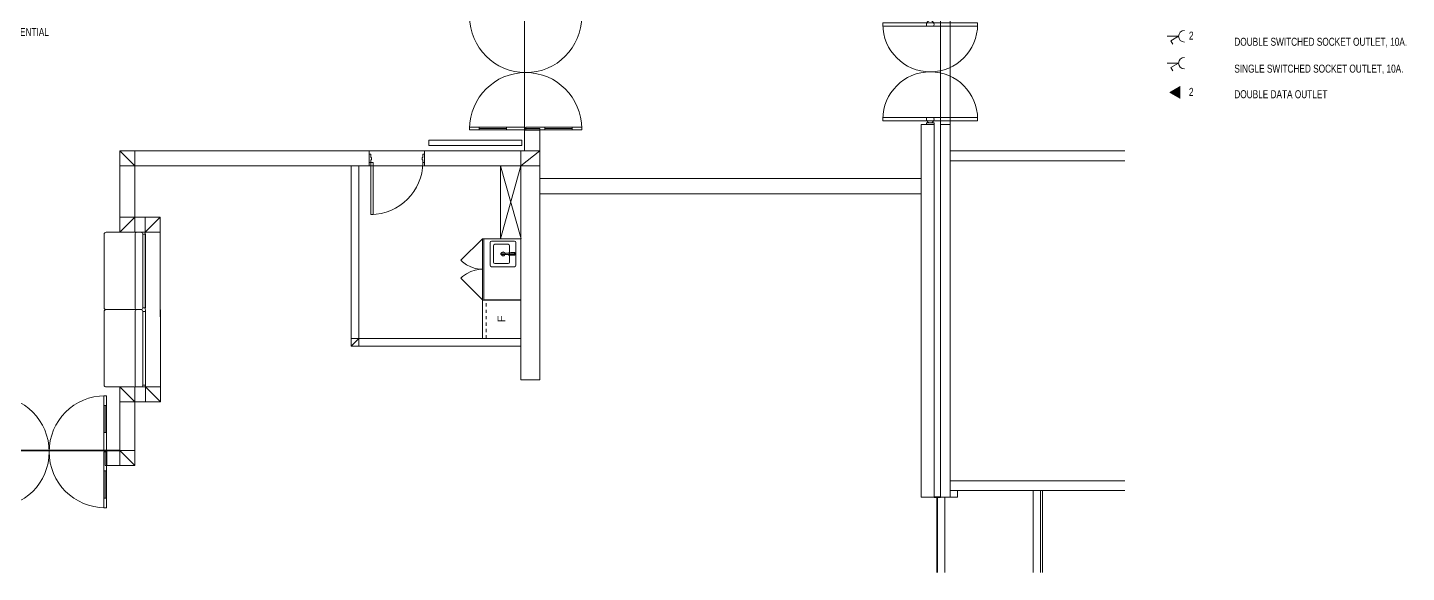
# Model space of a CAD drawing. Header units: millimetres. Extents: x 11356 to 46017, y -5218 to 16780.
# Drawn here: x 24480 to 46017, y -5218 to 3297 of the extents above; entities that cross this region are included whole.
import ezdxf

# ---------------------------------------------------------------- set-up
doc = ezdxf.new("R2010")
doc.units = ezdxf.units.MM
doc.linetypes.add('IMPORT-Contour Line', pattern=[100, 50, -50])
for name, color, linetype, lineweight in [('0_Pen_No__40', 130, 'Continuous', 35), ('_Essential Power', 1, 'Continuous', 13), ('_Non Essential Power', 1, 'Continuous', 13), ('A-Des_ Columns', 7, 'Continuous', 13), ('A-Des_ Columns_Pen_No__183', 250, 'Continuous', 18), ('A-Des_ Columns_Pen_No__81', 251, 'Continuous', 18), ('A-Des_ Fittings General', 7, 'Continuous', 13), ('A-Des_ Fittings General_Pen_No__81', 251, 'Continuous', 18), ('A-Des_ Fittings General_Pen_No__86', 250, 'Continuous', 18), ('A-Des_ Fittings Joinery_Pen_No__81', 251, 'Continuous', 18), ('A-Des_ Fittings Plumbing', 7, 'Continuous', 13), ('A-Des_ Fittings Plumbing_Pen_No__81', 251, 'Continuous', 18), ('A-Des_ Furniture_Pen_No__81', 251, 'Continuous', 18), ('A-Des_ Walls', 7, 'Continuous', 13), ('A-Des_ Walls_Pen_No__81', 251, 'Continuous', 18), ('ARCHICAD Doors_Pen_No__81', 251, 'Continuous', 18), ('L07 Enlarged Ground Proposed Plan 02_GFGF Enlarged Proposed Plan 02_dwg', 8, 'Continuous', 13), ('New_A-Des_ Floors_Pen_No__89', 250, 'Continuous', 18), ('New_A-Des_ Zones_Pen_No__94', 250, 'Continuous', 18)]:
    doc.layers.add(name, color=color, linetype=linetype, lineweight=lineweight)
doc.styles.add('Arial Narrow', font='ARIALN.TTF', dxfattribs={"width": 0.9, "height": 125})
doc.styles.add('Arial_2', font='arial.ttf', dxfattribs={"height": 120})

# ---------------------------------------------------------------- blocks, each defined once
blk = doc.blocks.new('L07 Enlarged Ground Proposed Plan 02_GFGF Enlarged Proposed Plan 02_dwg_Slab_25_1-12185988-NEW GROUND FLOOR LAYOUT - ELECTRICAL PROPOSED PLAN 02')
at = {"layer": 'A-Des_ Fittings Plumbing_Pen_No__81', "color": 254, "flags": 128}
blk.add_lwpolyline([(30747, 1453), (32202, 1453), (32202, 1537), (30747, 1537)], close=True, dxfattribs=at)
blk = doc.blocks.new('L07 Enlarged Ground Proposed Plan 02_GFGF Enlarged Proposed Plan 02_dwg_CI Tools Door_26__1-12186050-NEW GROUND FLOOR LAYOUT - ELECTRICAL PROPOSED PLAN 02')
at = {"layer": 'ARCHICAD Doors_Pen_No__81', "color": 254}
for p, q in [((31960, 3469), (31535, 3469)), ((32560, 3469), (32985, 3469)), ((31960, 1719), (31535, 1719)), ((32560, 1719), (32985, 1719))]:
    blk.add_line(p, q, dxfattribs=at)
at = {"layer": 'ARCHICAD Doors_Pen_No__81', "color": 254, "flags": 128}
for points in [[(31385, 3449), (31385, 3489), (31535, 3489), (31535, 3449), (31535, 3489), (31385, 3489), (31385, 3449), (31535, 3449)], [(32240, 3494), (32480, 3494), (32480, 3469), (32240, 3469)], [(32480, 3469), (32480, 3494), (32240, 3494), (32240, 3469)], [(33135, 3489), (32985, 3489), (32985, 3449), (33135, 3449), (33135, 3489), (32985, 3489), (32985, 3449), (33135, 3449)], [(31385, 1739), (31535, 1739), (31535, 1699), (31385, 1699), (31385, 1739), (31535, 1739), (31535, 1699), (31385, 1699)], [(33135, 1699), (32985, 1699), (32985, 1739), (33135, 1739), (33135, 1699), (32985, 1699), (32985, 1739), (33135, 1739)], [(32240, 1694), (32480, 1694), (32480, 1719), (32240, 1719)], [(32480, 1719), (32480, 1694), (32240, 1694), (32240, 1719)]]:
    blk.add_lwpolyline(points, close=True, dxfattribs=at)
for points in [[(32254, 3489), (31960, 3489), (31960, 3449), (32254, 3449), (31385, 3449), (31385, 3489), (32254, 3489), (31960, 3489), (31960, 3449), (32254, 3449)], [(32265, 3449), (32560, 3449), (32560, 3489), (32265, 3489), (33135, 3489), (33135, 3449), (32265, 3449), (32560, 3449), (32560, 3489), (32265, 3489)], [(32254, 1699), (31960, 1699), (31960, 1739), (32254, 1739), (31960, 1739), (31960, 1699), (32254, 1699), (31385, 1699), (31385, 1739), (32254, 1739)], [(32265, 1739), (32560, 1739), (32560, 1699), (32265, 1699), (32560, 1699), (32560, 1739), (32265, 1739), (33135, 1739), (33135, 1699), (32265, 1699)]]:
    blk.add_lwpolyline(points, dxfattribs=at)
at = {"layer": 'ARCHICAD Doors_Pen_No__81', "color": 254}
for centre, radius, start, end in [((32260, 3469), 875, 180, 360), ((32220, 3469), 40, 330, 30), ((32220, 3469), 40, 330, 30), ((32220, 3469), 40, 330, 30), ((32300, 3469), 40, 150, 210), ((32300, 3469), 40, 150, 210), ((32300, 3469), 40, 150, 210), ((32260, 1719), 875, 0, 180), ((32220, 1719), 40, 330, 30), ((32220, 1719), 40, 330, 30), ((32220, 1719), 40, 330, 30), ((32300, 1719), 40, 150, 210), ((32300, 1719), 40, 150, 210), ((32300, 1719), 40, 150, 210)]:
    blk.add_arc(centre, radius, start, end, dxfattribs=at)
blk = doc.blocks.new('L07 Enlarged Ground Proposed Plan 02_GFGF Enlarged Proposed Plan 02_dwg_Wall_40_1-12186051-NEW GROUND FLOOR LAYOUT - ELECTRICAL PROPOSED PLAN 02')
at = {"layer": 'A-Des_ Walls', "color": 50, "flags": 128}
blk.add_lwpolyline([(32240, 3773), (32240, 3494), (32480, 3494), (32480, 3773), (32240, 3773)], dxfattribs=at)
blk.add_lwpolyline([(32240, 1373), (32480, 1373), (32480, 1694), (32240, 1694)], close=True, dxfattribs=at)
at = {"layer": 'A-Des_ Walls_Pen_No__81', "color": 254, "flags": 128}
for points in [[(32240, 3773), (32240, 3494), (32480, 3494), (32480, 3773)], [(32480, 1694), (32480, 1373), (32240, 1373), (32240, 1694), (32480, 1694)]]:
    blk.add_lwpolyline(points, dxfattribs=at)
blk.add_blockref('L07 Enlarged Ground Proposed Plan 02_GFGF Enlarged Proposed Plan 02_dwg_CI Tools Door_26__1-12186050-NEW GROUND FLOOR LAYOUT - ELECTRICAL PROPOSED PLAN 02', (0, 0))
blk = doc.blocks.new('L07 Enlarged Ground Proposed Plan 02_GFGF Enlarged Proposed Plan 02_dwg_CI Tools Door_28__1-12186060-NEW GROUND FLOOR LAYOUT - ELECTRICAL PROPOSED PLAN 02')
at = {"layer": 'ARCHICAD Doors_Pen_No__81', "color": 254, "flags": 128}
for points in [[(29850, 1228), (29850, 1268), (29840, 1268), (29840, 1318), (29815, 1318), (29815, 1188), (29840, 1188), (29840, 1228), (29850, 1228), (29850, 1268), (29840, 1268), (29840, 1318), (29815, 1318), (29815, 1188), (29840, 1188), (29840, 1228)], [(30642, 1228), (30642, 1268), (30652, 1268), (30652, 1318), (30677, 1318), (30677, 1188), (30652, 1188), (30652, 1228), (30642, 1228), (30642, 1268), (30652, 1268), (30652, 1318), (30677, 1318), (30677, 1188), (30652, 1188), (30652, 1228)], [(29880, 376), (29880, 1188), (29840, 1188), (29840, 376), (29880, 376), (29880, 1188), (29840, 1188), (29840, 376)]]:
    blk.add_lwpolyline(points, close=True, dxfattribs=at)
at = {"layer": 'ARCHICAD Doors_Pen_No__81', "color": 254}
blk.add_arc((29840, 1188), 812, 270, 360, dxfattribs=at)
blk = doc.blocks.new('L07 Enlarged Ground Proposed Plan 02_GFGF Enlarged Proposed Plan 02_dwg_Wall_45_1-12186061-NEW GROUND FLOOR LAYOUT - ELECTRICAL PROPOSED PLAN 02')
at = {"layer": 'A-Des_ Walls', "color": 50, "flags": 128}
for points in [[(26155, 1138), (25920, 1373), (25920, 1138), (26155, 1138), (29815, 1138), (29815, 1188), (29815, 1318), (29815, 1373), (26155, 1373)], [(26155, 1373), (25920, 1373), (26155, 1138)], [(30677, 1318), (30677, 1188), (30677, 1138), (32185, 1138), (32185, 1373), (30677, 1373)]]:
    blk.add_lwpolyline(points, close=True, dxfattribs=at)
at = {"layer": 'A-Des_ Walls_Pen_No__81', "color": 254}
for p, q in [((26155, 1138), (29535, 1138)), ((29655, 1138), (29815, 1138)), ((30677, 1138), (32185, 1138))]:
    blk.add_line(p, q, dxfattribs=at)
at = {"layer": 'A-Des_ Walls_Pen_No__81', "color": 254, "flags": 128}
for points in [[(29815, 1188), (29815, 1318), (29815, 1373), (25920, 1373), (25920, 1138)], [(30677, 1188), (30677, 1318), (30677, 1373), (32185, 1373)]]:
    blk.add_lwpolyline(points, dxfattribs=at)
blk.add_blockref('L07 Enlarged Ground Proposed Plan 02_GFGF Enlarged Proposed Plan 02_dwg_CI Tools Door_28__1-12186060-NEW GROUND FLOOR LAYOUT - ELECTRICAL PROPOSED PLAN 02', (0, 0))
blk = doc.blocks.new('L07 Enlarged Ground Proposed Plan 02_GFGF Enlarged Proposed Plan 02_dwg_Wall_49_1-12186065-NEW GROUND FLOOR LAYOUT - ELECTRICAL PROPOSED PLAN 02')
at = {"layer": 'A-Des_ Walls', "color": 50, "flags": 128}
blk.add_lwpolyline([(29655, -1562), (29535, -1682), (29655, -1682), (29655, -1562), (29535, -1562), (29535, -1682), (29655, -1562), (29655, 1138), (29535, 1138), (29535, -1562)], close=True, dxfattribs=at)
at = {"layer": 'A-Des_ Walls_Pen_No__81', "color": 254}
blk.add_line((29655, -1562), (29655, 1138), dxfattribs=at)
at = {"layer": 'A-Des_ Walls_Pen_No__81', "color": 254, "flags": 128}
blk.add_lwpolyline([(29535, 1138), (29535, -1682), (29655, -1682)], dxfattribs=at)
blk = doc.blocks.new('L07 Enlarged Ground Proposed Plan 02_GFGF Enlarged Proposed Plan 02_dwg_Wall_50_1-12186066-NEW GROUND FLOOR LAYOUT - ELECTRICAL PROPOSED PLAN 02')
at = {"layer": 'A-Des_ Walls', "color": 50, "flags": 128}
blk.add_lwpolyline([(29655, -1682), (32185, -1682), (32185, -1562), (29655, -1562)], close=True, dxfattribs=at)
at = {"layer": 'A-Des_ Walls_Pen_No__81', "color": 254}
for p, q in [((32185, -1562), (29655, -1562)), ((29655, -1682), (32185, -1682))]:
    blk.add_line(p, q, dxfattribs=at)
blk = doc.blocks.new('L07 Enlarged Ground Proposed Plan 02_GFGF Enlarged Proposed Plan 02_dwg_Wall_51_1-12186067-NEW GROUND FLOOR LAYOUT - ELECTRICAL PROPOSED PLAN 02')
at = {"layer": 'A-Des_ Walls', "color": 50, "flags": 128}
blk.add_lwpolyline([(32185, 1138), (32480, 1373), (32185, 1373), (32185, 1138), (32480, 1138), (32480, 1373), (32185, 1138), (32185, -2207), (32480, -2207), (32480, 1138)], close=True, dxfattribs=at)
at = {"layer": 'A-Des_ Walls_Pen_No__81', "color": 254}
blk.add_line((32185, 1138), (32185, -1562), dxfattribs=at)
at = {"layer": 'A-Des_ Walls_Pen_No__81', "color": 254, "flags": 128}
for points in [[(32480, 937), (32480, 1373), (32185, 1373)], [(32185, -1682), (32185, -2207), (32480, -2207), (32480, 697)]]:
    blk.add_lwpolyline(points, dxfattribs=at)
blk = doc.blocks.new('L07 Enlarged Ground Proposed Plan 02_GFGF Enlarged Proposed Plan 02_dwg_Rectangular Door Opening 24_29__1-12186069-NEW GROUND FLOOR LAYOUT - ELECTRICAL PROPOSED PLAN 02')
at = {"layer": 'ARCHICAD Doors_Pen_No__81', "color": 254}
for p, q in [((38889, 3431), (38739, 3431)), ((38889, 1781), (38739, 1781))]:
    blk.add_line(p, q, dxfattribs=at)
blk = doc.blocks.new('L07 Enlarged Ground Proposed Plan 02_GFGF Enlarged Proposed Plan 02_dwg_Wall_53_1-12186070-NEW GROUND FLOOR LAYOUT - ELECTRICAL PROPOSED PLAN 02')
at = {"layer": 'A-Des_ Walls', "color": 50, "flags": 128}
for points in [[(38739, 14053), (38739, 3431), (38889, 3431), (38889, 14053)], [(38889, 3431), (38739, 3431), (38739, 1781), (38889, 1781)], [(38739, -4041), (38889, -4041), (38889, 1781), (38739, 1781)]]:
    blk.add_lwpolyline(points, close=True, dxfattribs=at)
at = {"layer": 'A-Des_ Walls_Pen_No__81', "color": 254}
for p, q in [((38739, 14053), (38739, 9393)), ((38889, -3787), (38889, 1217))]:
    blk.add_line(p, q, dxfattribs=at)
at = {"layer": 'A-Des_ Walls_Pen_No__81', "color": 254, "flags": 128}
for points in [[(38889, 14053), (38889, 3431), (38739, 3431), (38739, 9003)], [(38889, 1369), (38889, 1781), (38739, 1781), (38739, -4041), (38889, -4041), (38889, -3937)]]:
    blk.add_lwpolyline(points, dxfattribs=at)
blk.add_blockref('L07 Enlarged Ground Proposed Plan 02_GFGF Enlarged Proposed Plan 02_dwg_Rectangular Door Opening 24_29__1-12186069-NEW GROUND FLOOR LAYOUT - ELECTRICAL PROPOSED PLAN 02', (0, 0))
blk = doc.blocks.new('L07 Enlarged Ground Proposed Plan 02_GFGF Enlarged Proposed Plan 02_dwg_Wall_78_1-12186098-NEW GROUND FLOOR LAYOUT - ELECTRICAL PROPOSED PLAN 02')
at = {"layer": 'A-Des_ Walls', "color": 50, "flags": 128}
for points in [[(26155, 333), (25920, 99), (26155, 99), (26155, 333), (26155, 1138), (25920, 1138), (25920, 334), (26155, 334)], [(25920, 99), (25920, 99), (26155, 333), (25920, 333), (25920, 99), (25920, 99), (25920, 99), (25920, 99)]]:
    blk.add_lwpolyline(points, dxfattribs=at)
at = {"layer": 'A-Des_ Walls_Pen_No__81', "color": 254}
blk.add_line((26155, 333), (26155, 1138), dxfattribs=at)
at = {"layer": 'A-Des_ Walls_Pen_No__81', "color": 254, "flags": 128}
blk.add_lwpolyline([(25920, 1138), (25920, 99), (26155, 99)], dxfattribs=at)
blk = doc.blocks.new('L07 Enlarged Ground Proposed Plan 02_GFGF Enlarged Proposed Plan 02_dwg_CI Tools Door_34__1-12186106-NEW GROUND FLOOR LAYOUT - ELECTRICAL PROPOSED PLAN 02')
at = {"layer": 'ARCHICAD Doors_Pen_No__81', "color": 254, "flags": 128}
for points in [[(37839, 3321), (37839, 3371), (38633, 3371), (37839, 3371), (37839, 3321), (38633, 3321)], [(38639, 3431), (38519, 3431), (38519, 3406), (38639, 3406)], [(38519, 3406), (38519, 3431), (38639, 3431), (38639, 3406)], [(39319, 3371), (39319, 3321), (38526, 3321), (39319, 3321), (39319, 3371), (38526, 3371)], [(37839, 1891), (37839, 1841), (38633, 1841), (37839, 1841), (37839, 1891), (38633, 1891)], [(38639, 1781), (38519, 1781), (38519, 1806), (38639, 1806)], [(38519, 1806), (38519, 1781), (38639, 1781), (38639, 1806)], [(39319, 1841), (39319, 1891), (38526, 1891), (39319, 1891), (39319, 1841), (38526, 1841)]]:
    blk.add_lwpolyline(points, close=True, dxfattribs=at)
at = {"layer": 'ARCHICAD Doors_Pen_No__81', "color": 254}
for centre, radius, start, end in [((38579, 3346), 740, 180, 0), ((38579, 3346), 60, 0, 180), ((38569, 3346), 50, 150, 210), ((38569, 3346), 50, 150, 210), ((38589, 3346), 50, 330, 30), ((38589, 3346), 50, 330, 30), ((38579, 1866), 740, 0, 180), ((38569, 1866), 50, 150, 210), ((38569, 1866), 50, 150, 210), ((38579, 1866), 60, 180, 360), ((38589, 1866), 50, 330, 30), ((38589, 1866), 50, 330, 30)]:
    blk.add_arc(centre, radius, start, end, dxfattribs=at)
blk = doc.blocks.new('L07 Enlarged Ground Proposed Plan 02_GFGF Enlarged Proposed Plan 02_dwg_Wall_85_1-12186107-NEW GROUND FLOOR LAYOUT - ELECTRICAL PROPOSED PLAN 02')
at = {"layer": 'A-Des_ Walls', "color": 50, "flags": 128}
for points in [[(38439, 9003), (38439, 3431), (38499, 3431), (38519, 3431), (38639, 3431), (38639, 9003)], [(38439, -4041), (38639, -4041), (38639, 1781), (38519, 1781), (38499, 1781), (38439, 1781)]]:
    blk.add_lwpolyline(points, close=True, dxfattribs=at)
at = {"layer": 'A-Des_ Walls_Pen_No__81', "color": 254, "flags": 128}
for points in [[(38499, 3431), (38439, 3431), (38439, 9003)], [(38639, 9003), (38639, 3431), (38519, 3431)], [(38499, 1781), (38439, 1781), (38439, 937)], [(38439, 697), (38439, -4041), (38639, -4041), (38639, 1781), (38519, 1781)]]:
    blk.add_lwpolyline(points, dxfattribs=at)
blk.add_blockref('L07 Enlarged Ground Proposed Plan 02_GFGF Enlarged Proposed Plan 02_dwg_CI Tools Door_34__1-12186106-NEW GROUND FLOOR LAYOUT - ELECTRICAL PROPOSED PLAN 02', (0, 0))
blk = doc.blocks.new('L07 Enlarged Ground Proposed Plan 02_GFGF Enlarged Proposed Plan 02_dwg_Wall_86_1-12186108-NEW GROUND FLOOR LAYOUT - ELECTRICAL PROPOSED PLAN 02')
at = {"layer": 'A-Des_ Walls', "color": 50, "flags": 128}
blk.add_lwpolyline([(38439, 937), (32480, 937), (32480, 697), (38439, 697)], close=True, dxfattribs=at)
at = {"layer": 'A-Des_ Walls_Pen_No__81', "color": 254}
for p, q in [((38439, 937), (32480, 937)), ((32480, 697), (38439, 697))]:
    blk.add_line(p, q, dxfattribs=at)
blk = doc.blocks.new('L07 Enlarged Ground Proposed Plan 02_GFGF Enlarged Proposed Plan 02_dwg_Wall_99_1-12186125-NEW GROUND FLOOR LAYOUT - ELECTRICAL PROPOSED PLAN 02')
at = {"layer": 'A-Des_ Walls', "color": 50}
blk.add_line((38889, 1217), (41616, 1217), dxfattribs=at)
at = {"layer": 'A-Des_ Walls', "color": 50, "flags": 128}
blk.add_lwpolyline([(41616, 1369), (38889, 1369), (38889, 1217)], dxfattribs=at)
at = {"layer": 'A-Des_ Walls_Pen_No__81', "color": 254}
for p, q in [((41616, 1369), (38889, 1369)), ((38889, 1217), (41616, 1217))]:
    blk.add_line(p, q, dxfattribs=at)
blk = doc.blocks.new('L07 Enlarged Ground Proposed Plan 02_GFGF Enlarged Proposed Plan 02_dwg_Wall_100_1-12186126-NEW GROUND FLOOR LAYOUT - ELECTRICAL PROPOSED PLAN 02')
at = {"layer": 'A-Des_ Walls', "color": 50, "flags": 128}
blk.add_lwpolyline([(41616, -3787), (38889, -3787), (38889, -3937), (41616, -3937)], dxfattribs=at)
at = {"layer": 'A-Des_ Walls_Pen_No__81', "color": 254}
for p, q in [((41616, -3787), (38889, -3787)), ((38889, -3937), (40185, -3937)), ((40335, -3937), (41616, -3937))]:
    blk.add_line(p, q, dxfattribs=at)
blk = doc.blocks.new('L07 Enlarged Ground Proposed Plan 02_GFGF Enlarged Proposed Plan 02_dwg_Wall_101_1-12186127-NEW GROUND FLOOR LAYOUT - ELECTRICAL PROPOSED PLAN 02')
at = {"layer": 'A-Des_ Walls', "color": 50, "flags": 128}
blk.add_lwpolyline([(40335, -5218), (40335, -3937), (40185, -3937), (40185, -5218)], dxfattribs=at)
at = {"layer": 'A-Des_ Walls_Pen_No__81', "color": 254}
for p, q in [((40185, -3937), (40185, -5218)), ((40335, -5218), (40335, -3937))]:
    blk.add_line(p, q, dxfattribs=at)
blk = doc.blocks.new('L07 Enlarged Ground Proposed Plan 02_GFGF Enlarged Proposed Plan 02_dwg_Wall_103_1-12186131-NEW GROUND FLOOR LAYOUT - ELECTRICAL PROPOSED PLAN 02')
at = {"layer": 'A-Des_ Walls', "color": 50, "flags": 128}
blk.add_lwpolyline([(26316, 333), (26155, 333), (26155, 98), (26316, 98), (26316, 333), (26316, 98), (26551, 333), (26316, 333)], dxfattribs=at)
blk.add_lwpolyline([(26316, 98), (26551, 98), (26551, 333)], close=True, dxfattribs=at)
at = {"layer": 'A-Des_ Walls_Pen_No__81', "color": 254}
blk.add_line((26155, 98), (26316, 98), dxfattribs=at)
at = {"layer": 'A-Des_ Walls_Pen_No__81', "color": 254, "flags": 128}
blk.add_lwpolyline([(26155, 333), (26551, 333), (26551, 98)], dxfattribs=at)
blk = doc.blocks.new('L07 Enlarged Ground Proposed Plan 02_GFGF Enlarged Proposed Plan 02_dwg_Wall_104_1-12186132-NEW GROUND FLOOR LAYOUT - ELECTRICAL PROPOSED PLAN 02')
at = {"layer": 'A-Des_ Walls', "color": 50, "flags": 128}
blk.add_lwpolyline([(26556, -2319), (26551, 98), (26316, 98), (26321, -2319), (26556, -2319), (26321, -2319), (26556, -2554), (26556, -2319)], dxfattribs=at)
blk.add_lwpolyline([(26321, -2319), (26321, -2554), (26556, -2554)], close=True, dxfattribs=at)
at = {"layer": 'A-Des_ Walls_Pen_No__81', "color": 254}
blk.add_line((26316, 98), (26321, -2319), dxfattribs=at)
at = {"layer": 'A-Des_ Walls_Pen_No__81', "color": 254, "flags": 128}
blk.add_lwpolyline([(26551, 98), (26556, -2554), (26321, -2554)], dxfattribs=at)
blk = doc.blocks.new('L07 Enlarged Ground Proposed Plan 02_GFGF Enlarged Proposed Plan 02_dwg_Wall_105_1-12186133-NEW GROUND FLOOR LAYOUT - ELECTRICAL PROPOSED PLAN 02')
at = {"layer": 'A-Des_ Walls', "color": 50, "flags": 128}
for points in [[(26155, -2554), (25920, -2319), (25920, -2554), (26155, -2554), (26321, -2554), (26321, -2319), (26155, -2319)], [(26155, -2319), (25920, -2319), (26155, -2554)]]:
    blk.add_lwpolyline(points, close=True, dxfattribs=at)
at = {"layer": 'A-Des_ Walls_Pen_No__81', "color": 254}
blk.add_line((26155, -2554), (26321, -2554), dxfattribs=at)
at = {"layer": 'A-Des_ Walls_Pen_No__81', "color": 254, "flags": 128}
blk.add_lwpolyline([(26321, -2319), (25920, -2319), (25920, -2554)], dxfattribs=at)
blk = doc.blocks.new('L07 Enlarged Ground Proposed Plan 02_GFGF Enlarged Proposed Plan 02_dwg_Wall_106_1-12186134-NEW GROUND FLOOR LAYOUT - ELECTRICAL PROPOSED PLAN 02')
at = {"layer": 'A-Des_ Walls', "color": 50, "flags": 128}
for points in [[(26155, -3312), (26155, -2554), (25920, -2554), (25920, -3312), (26155, -3312), (25920, -3312), (26155, -3547)], [(25920, -3312), (25920, -3547), (26155, -3547)]]:
    blk.add_lwpolyline(points, close=True, dxfattribs=at)
at = {"layer": 'A-Des_ Walls_Pen_No__81', "color": 254}
blk.add_line((25920, -2554), (25920, -3312), dxfattribs=at)
at = {"layer": 'A-Des_ Walls_Pen_No__81', "color": 254, "flags": 128}
blk.add_lwpolyline([(26155, -2554), (26155, -3547), (25920, -3547)], dxfattribs=at)
blk = doc.blocks.new('L07 Enlarged Ground Proposed Plan 02_GFGF Enlarged Proposed Plan 02_dwg_CI Tools Door_45__1-12186150-NEW GROUND FLOOR LAYOUT - ELECTRICAL PROPOSED PLAN 02')
at = {"layer": 'ARCHICAD Doors_Pen_No__81', "color": 254}
for p, q in [((23942, -3032), (23942, -2607)), ((25692, -3032), (25692, -2607)), ((23942, -3632), (23942, -4057)), ((25692, -3632), (25692, -4057))]:
    blk.add_line(p, q, dxfattribs=at)
at = {"layer": 'ARCHICAD Doors_Pen_No__81', "color": 254, "flags": 128}
for points in [[(23962, -2457), (23922, -2457), (23922, -2607), (23962, -2607), (23922, -2607), (23922, -2457), (23962, -2457), (23962, -2607)], [(25672, -2457), (25672, -2607), (25712, -2607), (25712, -2457), (25672, -2457), (25672, -2607), (25712, -2607), (25712, -2457)], [(23917, -3312), (23917, -3547), (23942, -3547), (23942, -3312)], [(23942, -3547), (23917, -3547), (23917, -3312), (23942, -3312)], [(25717, -3312), (25717, -3547), (25692, -3547), (25692, -3312)], [(25692, -3547), (25717, -3547), (25717, -3312), (25692, -3312)], [(23922, -4207), (23922, -4057), (23962, -4057), (23962, -4207), (23922, -4207), (23922, -4057), (23962, -4057), (23962, -4207)], [(25712, -4207), (25712, -4057), (25672, -4057), (25672, -4207), (25712, -4207), (25712, -4057), (25672, -4057), (25672, -4207)]]:
    blk.add_lwpolyline(points, close=True, dxfattribs=at)
for points in [[(23922, -3326), (23922, -3032), (23962, -3032), (23962, -3326), (23962, -2457), (23922, -2457), (23922, -3326), (23922, -3032), (23962, -3032), (23962, -3326)], [(25712, -3326), (25712, -3032), (25672, -3032), (25672, -3326), (25672, -3032), (25712, -3032), (25712, -3326), (25712, -2457), (25672, -2457), (25672, -3326)], [(23962, -3337), (23962, -3632), (23922, -3632), (23922, -3337), (23922, -4207), (23962, -4207), (23962, -3337), (23962, -3632), (23922, -3632), (23922, -3337)], [(25672, -3337), (25672, -3632), (25712, -3632), (25712, -3337), (25712, -3632), (25672, -3632), (25672, -3337), (25672, -4207), (25712, -4207), (25712, -3337)]]:
    blk.add_lwpolyline(points, dxfattribs=at)
at = {"layer": 'ARCHICAD Doors_Pen_No__81', "color": 254}
for centre, radius, start, end in [((23942, -3332), 875, 270, 90), ((25692, -3332), 875, 90, 270), ((23942, -3292), 40, 240, 300), ((23942, -3292), 40, 240, 300), ((23942, -3292), 40, 240, 300), ((23942, -3372), 40, 60, 120), ((23942, -3372), 40, 60, 120), ((23942, -3372), 40, 60, 120), ((25692, -3292), 40, 240, 300), ((25692, -3292), 40, 240, 300), ((25692, -3292), 40, 240, 300), ((25692, -3372), 40, 60, 120), ((25692, -3372), 40, 60, 120), ((25692, -3372), 40, 60, 120)]:
    blk.add_arc(centre, radius, start, end, dxfattribs=at)
blk = doc.blocks.new('L07 Enlarged Ground Proposed Plan 02_GFGF Enlarged Proposed Plan 02_dwg_Wall_115_1-12186151-NEW GROUND FLOOR LAYOUT - ELECTRICAL PROPOSED PLAN 02')
at = {"layer": 'A-Des_ Walls', "color": 50, "flags": 128}
blk.add_lwpolyline([(23740, -3312), (23740, -3547), (23917, -3547), (23917, -3312), (23740, -3312)], dxfattribs=at)
blk.add_lwpolyline([(25920, -3312), (25717, -3312), (25717, -3547), (25920, -3547)], close=True, dxfattribs=at)
at = {"layer": 'A-Des_ Walls_Pen_No__81', "color": 254, "flags": 128}
for points in [[(23740, -3312), (23917, -3312), (23917, -3547), (23740, -3547)], [(25920, -3312), (25717, -3312), (25717, -3547), (25920, -3547)]]:
    blk.add_lwpolyline(points, dxfattribs=at)
blk.add_blockref('L07 Enlarged Ground Proposed Plan 02_GFGF Enlarged Proposed Plan 02_dwg_CI Tools Door_45__1-12186150-NEW GROUND FLOOR LAYOUT - ELECTRICAL PROPOSED PLAN 02', (0, 0))
blk = doc.blocks.new('L07 Enlarged Ground Proposed Plan 02_GFGF Enlarged Proposed Plan 02_dwg_Sink General 24_14__1-12186171-NEW GROUND FLOOR LAYOUT - ELECTRICAL PROPOSED PLAN 02')
at = {"layer": 'A-Des_ Fittings Plumbing', "color": 50, "flags": 128}
for points in [[(31990, -221), (31990, -231), (32025, -231), (32025, -221)], [(31990, -260), (32025, -260), (32025, -249), (31990, -249)]]:
    blk.add_lwpolyline(points, close=True, dxfattribs=at)
at = {"layer": 'A-Des_ Fittings Plumbing_Pen_No__81', "color": 254}
for p, q in [((31707, -60), (31707, -420)), ((32087, -40), (31727, -40)), ((31757, -110), (31757, -370)), ((31987, -90), (31777, -90)), ((32007, -370), (32007, -110)), ((32107, -420), (32107, -60)), ((31777, -390), (31987, -390)), ((31727, -440), (32087, -440))]:
    blk.add_line(p, q, dxfattribs=at)
at = {"layer": 'A-Des_ Fittings Plumbing_Pen_No__81', "color": 254, "flags": 128}
blk.add_lwpolyline([(31879, -249), (32077, -249), (32026, -249), (32026, -260), (32091, -260), (32091, -220), (32026, -220), (32026, -231), (32077, -231), (31879, -231)], dxfattribs=at)
for points in [[(31990, -221), (31990, -231), (32025, -231), (32025, -221)], [(31990, -260), (32025, -260), (32025, -249), (31990, -249)]]:
    blk.add_lwpolyline(points, close=True, dxfattribs=at)
at = {"layer": 'A-Des_ Fittings Plumbing_Pen_No__81', "color": 254}
blk.add_circle((31907, -240), 30, dxfattribs=at)
for centre, radius, start, end in [((31727, -60), 20, 90, 180), ((31777, -110), 20, 90, 180), ((31987, -110), 20, 0, 90), ((32087, -60), 20, 0, 90), ((31727, -420), 20, 180, 270), ((31777, -370), 20, 180, 270), ((31879, -240), 9, 90.1472, 270.1472), ((31987, -370), 20, 270, 360), ((32077, -240), 9, 270, 90), ((32077, -240), 9, 270, 90), ((32087, -420), 20, 270, 360)]:
    blk.add_arc(centre, radius, start, end, dxfattribs=at)
blk = doc.blocks.new('L07 Enlarged Ground Proposed Plan 02_GFGF Enlarged Proposed Plan 02_dwg_Refrigerator 24_31__1-12186190-NEW GROUND FLOOR LAYOUT - ELECTRICAL PROPOSED PLAN 02')
at = {"layer": 'A-Des_ Fittings General', "color": 50, "flags": 128}
blk.add_lwpolyline([(31585, -1562), (32185, -1562), (32185, -962), (31585, -962)], close=True, dxfattribs=at)
at = {"layer": 'A-Des_ Fittings General_Pen_No__81', "color": 254, "linetype": 'IMPORT-Contour Line'}
blk.add_line((31645, -1562), (31645, -962), dxfattribs=at)
at = {"layer": 'A-Des_ Fittings General_Pen_No__81', "color": 254, "linetype": 'IMPORT-Contour Line', "flags": 128}
blk.add_lwpolyline([(31585, -1562), (31585, -962), (32185, -962), (32185, -1562)], close=True, dxfattribs=at)
blk = doc.blocks.new('L07 Enlarged Ground Proposed Plan 02_GFGF Enlarged Proposed Plan 02_dwg_Countertop 24_32__1-12186191-NEW GROUND FLOOR LAYOUT - ELECTRICAL PROPOSED PLAN 02')
at = {"layer": 'A-Des_ Fittings Joinery_Pen_No__81', "color": 254, "flags": 128}
blk.add_lwpolyline([(31585, -1562), (32185, -1562), (32185, -2), (31585, -2)], close=True, dxfattribs=at)
blk = doc.blocks.new('L07 Enlarged Ground Proposed Plan 02_GFGF Enlarged Proposed Plan 02_dwg_Sofa Bed Futon 24_80__1-12186245-NEW GROUND FLOOR LAYOUT - ELECTRICAL PROPOSED PLAN 02')
at = {"layer": 'A-Des_ Furniture_Pen_No__81', "color": 254}
for p, q in [((25676, -1081), (25676, 68)), ((25706, 98), (26249, 98)), ((26159, -1081), (26159, 68)), ((26249, -1111), (25706, -1111))]:
    blk.add_line(p, q, dxfattribs=at)
at = {"layer": 'A-Des_ Furniture_Pen_No__81', "color": 254, "flags": 128}
blk.add_lwpolyline([(26279, 68), (26279, -1081), (26279, 68), (26319, 68), (26319, -1081), (26279, -1081)], dxfattribs=at)
at = {"layer": 'A-Des_ Furniture_Pen_No__81', "color": 254}
for centre, start, end in [((25706, 68), 90, 180), ((26189, 68), 90, 180), ((26249, 68), 360, 90), ((25706, -1081), 180, 270), ((26189, -1081), 180, 270), ((26249, -1081), 270, 360)]:
    blk.add_arc(centre, 30, start, end, dxfattribs=at)
blk = doc.blocks.new('L07 Enlarged Ground Proposed Plan 02_GFGF Enlarged Proposed Plan 02_dwg_Sofa Bed Futon 24_81__1-12186246-NEW GROUND FLOOR LAYOUT - ELECTRICAL PROPOSED PLAN 02')
at = {"layer": 'A-Des_ Furniture_Pen_No__81', "color": 254}
for p, q in [((25676, -2289), (25676, -1141)), ((25706, -1111), (26249, -1111)), ((26159, -2289), (26159, -1141)), ((26249, -2319), (25706, -2319))]:
    blk.add_line(p, q, dxfattribs=at)
at = {"layer": 'A-Des_ Furniture_Pen_No__81', "color": 254, "flags": 128}
blk.add_lwpolyline([(26279, -1141), (26279, -2289), (26279, -1141), (26319, -1141), (26319, -2289), (26279, -2289)], dxfattribs=at)
at = {"layer": 'A-Des_ Furniture_Pen_No__81', "color": 254}
for centre, start, end in [((25706, -1141), 90, 180), ((26189, -1141), 90, 180), ((26249, -1141), 0, 90), ((25706, -2289), 180, 270), ((26189, -2289), 180, 270), ((26249, -2289), 270, 360)]:
    blk.add_arc(centre, 30, start, end, dxfattribs=at)
blk = doc.blocks.new('L07 Enlarged Ground Proposed Plan 02_GFGF Enlarged Proposed Plan 02_dwg_Column_17_1-12186350-NEW GROUND FLOOR LAYOUT - ELECTRICAL PROPOSED PLAN 02')
at = {"layer": 'A-Des_ Columns', "color": 50, "flags": 128}
blk.add_lwpolyline([(32185, 1138), (31865, 1138), (31865, -2), (32185, -2)], close=True, dxfattribs=at)
at = {"layer": 'A-Des_ Columns_Pen_No__81', "color": 254, "flags": 128}
blk.add_lwpolyline([(32185, 1138), (31865, 1138), (31865, -2), (32185, -2)], close=True, dxfattribs=at)
blk = doc.blocks.new('L07 Enlarged Ground Proposed Plan 02_GFGF Enlarged Proposed Plan 02_dwg_Cadimage Cabinet_100__1-12186364-NEW GROUND FLOOR LAYOUT - ELECTRICAL PROPOSED PLAN 02')
at = {"layer": 'A-Des_ Fittings Joinery_Pen_No__81', "color": 254, "flags": 128}
for points in [[(31585, -957), (31247, -619), (31275, -593), (31335, -549), (31402, -515), (31473, -492), (31547, -481), (31585, -479), (31547, -478), (31473, -466), (31402, -443), (31335, -409), (31275, -365), (31247, -339), (31585, -2)], [(32185, -2), (32185, -957), (31605, -957), (31605, -2)]]:
    blk.add_lwpolyline(points, dxfattribs=at)
blk = doc.blocks.new('L07 Enlarged Ground Proposed Plan 02_GFGF Enlarged Proposed Plan 02_dwg_Slab_44_1-12186418-NEW GROUND FLOOR LAYOUT - ELECTRICAL PROPOSED PLAN 02')
at = {"layer": 'New_A-Des_ Floors_Pen_No__89', "color": 253, "flags": 128}
blk.add_lwpolyline([(38806, -5218), (38806, -4041), (39006, -4041), (39006, -3937), (40302, -3937), (40302, -4033), (40302, -5218)], dxfattribs=at)
blk = doc.blocks.new('L07 Enlarged Ground Proposed Plan 02_GFGF Enlarged Proposed Plan 02_dwg-12097911-NEW GROUND FLOOR LAYOUT - ELECTRICAL PROPOSED PLAN 02')
at = {"layer": '0_Pen_No__40', "color": 133}
for p, q in [((25920, -3312), (23740, -3312)), ((38639, -4041), (38739, -4041)), ((38689, -5218), (38689, -4041))]:
    blk.add_line(p, q, dxfattribs=at)
at = {"layer": 'A-Des_ Columns_Pen_No__183', "color": 253}
for p, q in [((31865, -2), (32185, 1138)), ((32190, -2), (31865, 1138))]:
    blk.add_line(p, q, dxfattribs=at)
at = {"layer": 'New_A-Des_ Zones_Pen_No__94', "color": 253, "flags": 128}
blk.add_lwpolyline([(23740, 8048), (23740, 3773), (22830, 3773), (22830, 1373), (23740, 1373), (23740, -3312), (25920, -3312), (25920, -2319), (26321, -2319), (26316, 98), (25920, 98), (25920, 1373), (32240, 1373), (32240, 3773), (25920, 3773), (25920, 8048), (25920, 8113), (24400, 8113), (23740, 8113), (23740, 8048)], dxfattribs=at)
blk.add_lwpolyline([(32185, 1138), (31865, 1138), (29655, 1138), (29655, -1562), (32185, -1562), (32185, 16)], close=True, dxfattribs=at)
for name in ['L07 Enlarged Ground Proposed Plan 02_GFGF Enlarged Proposed Plan 02_dwg_Wall_53_1-12186070-NEW GROUND FLOOR LAYOUT - ELECTRICAL PROPOSED PLAN 02', 'L07 Enlarged Ground Proposed Plan 02_GFGF Enlarged Proposed Plan 02_dwg_Wall_85_1-12186107-NEW GROUND FLOOR LAYOUT - ELECTRICAL PROPOSED PLAN 02', 'L07 Enlarged Ground Proposed Plan 02_GFGF Enlarged Proposed Plan 02_dwg_Wall_40_1-12186051-NEW GROUND FLOOR LAYOUT - ELECTRICAL PROPOSED PLAN 02', 'L07 Enlarged Ground Proposed Plan 02_GFGF Enlarged Proposed Plan 02_dwg_Slab_25_1-12185988-NEW GROUND FLOOR LAYOUT - ELECTRICAL PROPOSED PLAN 02', 'L07 Enlarged Ground Proposed Plan 02_GFGF Enlarged Proposed Plan 02_dwg_Wall_45_1-12186061-NEW GROUND FLOOR LAYOUT - ELECTRICAL PROPOSED PLAN 02', 'L07 Enlarged Ground Proposed Plan 02_GFGF Enlarged Proposed Plan 02_dwg_Wall_51_1-12186067-NEW GROUND FLOOR LAYOUT - ELECTRICAL PROPOSED PLAN 02', 'L07 Enlarged Ground Proposed Plan 02_GFGF Enlarged Proposed Plan 02_dwg_Wall_99_1-12186125-NEW GROUND FLOOR LAYOUT - ELECTRICAL PROPOSED PLAN 02', 'L07 Enlarged Ground Proposed Plan 02_GFGF Enlarged Proposed Plan 02_dwg_Wall_78_1-12186098-NEW GROUND FLOOR LAYOUT - ELECTRICAL PROPOSED PLAN 02', 'L07 Enlarged Ground Proposed Plan 02_GFGF Enlarged Proposed Plan 02_dwg_Wall_49_1-12186065-NEW GROUND FLOOR LAYOUT - ELECTRICAL PROPOSED PLAN 02', 'L07 Enlarged Ground Proposed Plan 02_GFGF Enlarged Proposed Plan 02_dwg_Column_17_1-12186350-NEW GROUND FLOOR LAYOUT - ELECTRICAL PROPOSED PLAN 02', 'L07 Enlarged Ground Proposed Plan 02_GFGF Enlarged Proposed Plan 02_dwg_Wall_86_1-12186108-NEW GROUND FLOOR LAYOUT - ELECTRICAL PROPOSED PLAN 02', 'L07 Enlarged Ground Proposed Plan 02_GFGF Enlarged Proposed Plan 02_dwg_Wall_103_1-12186131-NEW GROUND FLOOR LAYOUT - ELECTRICAL PROPOSED PLAN 02', 'L07 Enlarged Ground Proposed Plan 02_GFGF Enlarged Proposed Plan 02_dwg_Sofa Bed Futon 24_80__1-12186245-NEW GROUND FLOOR LAYOUT - ELECTRICAL PROPOSED PLAN 02', 'L07 Enlarged Ground Proposed Plan 02_GFGF Enlarged Proposed Plan 02_dwg_Wall_104_1-12186132-NEW GROUND FLOOR LAYOUT - ELECTRICAL PROPOSED PLAN 02', 'L07 Enlarged Ground Proposed Plan 02_GFGF Enlarged Proposed Plan 02_dwg_Cadimage Cabinet_100__1-12186364-NEW GROUND FLOOR LAYOUT - ELECTRICAL PROPOSED PLAN 02', 'L07 Enlarged Ground Proposed Plan 02_GFGF Enlarged Proposed Plan 02_dwg_Countertop 24_32__1-12186191-NEW GROUND FLOOR LAYOUT - ELECTRICAL PROPOSED PLAN 02', 'L07 Enlarged Ground Proposed Plan 02_GFGF Enlarged Proposed Plan 02_dwg_Sink General 24_14__1-12186171-NEW GROUND FLOOR LAYOUT - ELECTRICAL PROPOSED PLAN 02', 'L07 Enlarged Ground Proposed Plan 02_GFGF Enlarged Proposed Plan 02_dwg_Refrigerator 24_31__1-12186190-NEW GROUND FLOOR LAYOUT - ELECTRICAL PROPOSED PLAN 02', 'L07 Enlarged Ground Proposed Plan 02_GFGF Enlarged Proposed Plan 02_dwg_Sofa Bed Futon 24_81__1-12186246-NEW GROUND FLOOR LAYOUT - ELECTRICAL PROPOSED PLAN 02', 'L07 Enlarged Ground Proposed Plan 02_GFGF Enlarged Proposed Plan 02_dwg_Wall_50_1-12186066-NEW GROUND FLOOR LAYOUT - ELECTRICAL PROPOSED PLAN 02', 'L07 Enlarged Ground Proposed Plan 02_GFGF Enlarged Proposed Plan 02_dwg_Wall_105_1-12186133-NEW GROUND FLOOR LAYOUT - ELECTRICAL PROPOSED PLAN 02', 'L07 Enlarged Ground Proposed Plan 02_GFGF Enlarged Proposed Plan 02_dwg_Wall_115_1-12186151-NEW GROUND FLOOR LAYOUT - ELECTRICAL PROPOSED PLAN 02', 'L07 Enlarged Ground Proposed Plan 02_GFGF Enlarged Proposed Plan 02_dwg_Wall_106_1-12186134-NEW GROUND FLOOR LAYOUT - ELECTRICAL PROPOSED PLAN 02', 'L07 Enlarged Ground Proposed Plan 02_GFGF Enlarged Proposed Plan 02_dwg_Wall_100_1-12186126-NEW GROUND FLOOR LAYOUT - ELECTRICAL PROPOSED PLAN 02', 'L07 Enlarged Ground Proposed Plan 02_GFGF Enlarged Proposed Plan 02_dwg_Slab_44_1-12186418-NEW GROUND FLOOR LAYOUT - ELECTRICAL PROPOSED PLAN 02', 'L07 Enlarged Ground Proposed Plan 02_GFGF Enlarged Proposed Plan 02_dwg_Wall_101_1-12186127-NEW GROUND FLOOR LAYOUT - ELECTRICAL PROPOSED PLAN 02']:
    blk.add_blockref(name, (0, 0))
at = {"layer": 'A-Des_ Fittings General_Pen_No__86', "color": 7, "insert": (31820, -1255), "char_height": 120, "width": 121.94, "attachment_point": 2, "rotation": 90, "line_spacing_factor": 0.941778, "style": 'Arial_2'}
blk.add_mtext('F', dxfattribs=at)

msp = doc.modelspace()

# ---------------------------------------------------------------- hatches: boundary and pattern name
at = {"layer": '_Non Essential Power'}
msp.add_hatch(color=1, dxfattribs=at).paths.add_polyline_path([(42487, 2182), (42487, 2387), (42310, 2284)])

# ---------------------------------------------------------------- linework, layer by layer
at = {"layer": '_Non Essential Power', "color": 10, "lineweight": 18}
for p, q in [((42279, 3161), (42459, 3161)), ((42459, 3161), (42338, 3091)), ((42338, 3091), (42368, 3039)), ((42279, 2741), (42459, 2741)), ((42459, 2741), (42338, 2671)), ((42338, 2671), (42368, 2619))]:
    msp.add_line(p, q, dxfattribs=at)
for centre in [(42549, 3161), (42549, 2741)]:
    msp.add_arc(centre, 90, 90, 270, dxfattribs=at)

# ---------------------------------------------------------------- block references
at = {"layer": 'L07 Enlarged Ground Proposed Plan 02_GFGF Enlarged Proposed Plan 02_dwg', "color": 253, "lineweight": 18}
msp.add_blockref('L07 Enlarged Ground Proposed Plan 02_GFGF Enlarged Proposed Plan 02_dwg-12097911-NEW GROUND FLOOR LAYOUT - ELECTRICAL PROPOSED PLAN 02', (0, 0), dxfattribs=at)

# ---------------------------------------------------------------- texts
at = {"layer": '_Essential Power', "color": 7, "insert": (22722, 3290), "char_height": 125, "width": 2536.14, "attachment_point": 1, "style": 'Arial Narrow'}
msp.add_mtext('ESSENTIAL AND NON-ESSENTIAL', dxfattribs=at)
at = {"layer": '_Non Essential Power', "color": 1, "char_height": 125, "width": 86.58, "attachment_point": 1, "style": 'Arial Narrow'}
for insert in [(42620, 3234), (42620, 2354)]:
    msp.add_mtext('2', dxfattribs=dict(at, insert=insert))
at = {"layer": '_Non Essential Power', "color": 7, "char_height": 125, "attachment_point": 1, "style": 'Arial Narrow'}
for s, insert, width in [('DOUBLE SWITCHED SOCKET OUTLET, 10A.', (43329, 3138), 3279.3), ('SINGLE SWITCHED SOCKET OUTLET, 10A.', (43329, 2718), 3210.76), ('DOUBLE DATA OUTLET', (43329, 2318), 1767.72)]:
    msp.add_mtext(s, dxfattribs=dict(at, insert=insert, width=width))

doc.saveas('drawing.dxf')
